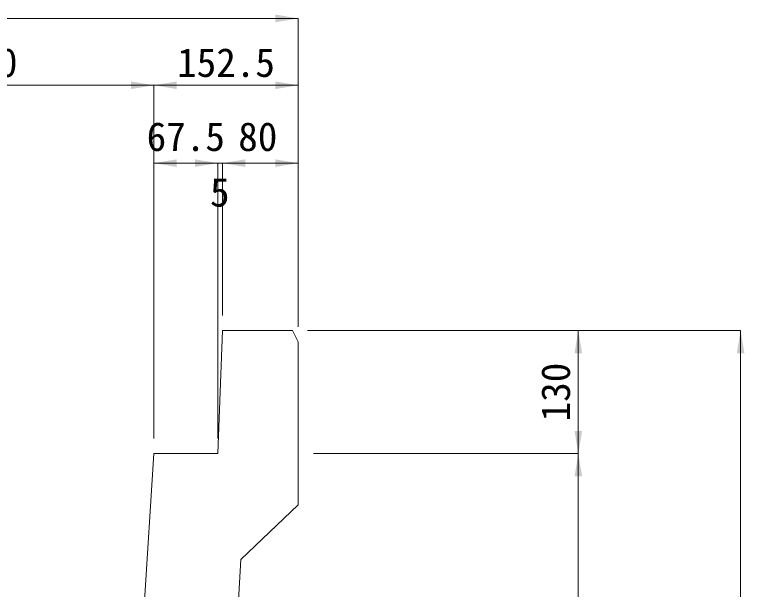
# Model space of a CAD drawing. Units: millimetres at full size; some dimension numbers follow another scale. Extents: x 47228 to 87734, y -20408 to -2620.
# Drawn here: x 73409 to 74180, y -15398 to -14791 of the extents above; entities that cross this region are included whole.
import ezdxf
from ezdxf.enums import TextEntityAlignment as Align

# ---------------------------------------------------------------- set-up
doc = ezdxf.new("R2010")
doc.units = ezdxf.units.MM
doc.header["$LTSCALE"] = 40
doc.layers.add('寸法線', color=7, linetype='Continuous', lineweight=9)
doc.layers.add('本体', color=2, linetype='Continuous', lineweight=13)
doc.styles.add('ＭＳ ゴシック', font='')
doc.styles.get('ＭＳ ゴシック').set_extended_font_data('MS Gothic')

# ---------------------------------------------------------------- blocks, each defined once
blk = doc.blocks.new('filled_arrow')
at = {"color": 0, "linetype": 'Continuous', "lineweight": -2}
blk.add_solid([(7.5, 1.25), (0, 0), (7.5, -1.25)], dxfattribs=at)

msp = doc.modelspace()

# ---------------------------------------------------------------- linework, layer by layer
at = {"layer": '寸法線'}
for p, q in [((73053.75, -14795.18), (73708.75, -14795.18)), ((73708.75, -15120.82), (73708.75, -14795.18)), ((73206.25, -14865.81), (73556.25, -14865.81)), ((73556.25, -15238.82), (73556.25, -14865.81)), ((73556.25, -14865.81), (73708.75, -14865.81)), ((73556.25, -15238.82), (73556.25, -14865.81)), ((73708.75, -15120.82), (73708.75, -14865.81)), ((73556.25, -14948.05), (73623.75, -14948.05)), ((73556.25, -15238.82), (73556.25, -14948.05)), ((73575.75, -14948.05), (73676.75, -14948.05)), ((73623.75, -15238.82), (73623.75, -14948.05)), ((73623.75, -15238.82), (73623.75, -14948.05)), ((73628.75, -15108.82), (73628.75, -14948.05)), ((73628.75, -14948.05), (73708.75, -14948.05)), ((73628.75, -15108.82), (73628.75, -14948.05)), ((73708.75, -15120.82), (73708.75, -14948.05)), ((73718.75, -15124.82), (74004.67, -15124.82)), ((73718.75, -15124.82), (74176.1, -15124.82)), ((74004.67, -15254.82), (74004.67, -15124.82)), ((74176.1, -15754.82), (74176.1, -15124.82)), ((73724.75, -15254.82), (74004.67, -15254.82)), ((73724.75, -15254.82), (74004.67, -15254.82)), ((74004.67, -15654.82), (74004.67, -15254.82))]:
    msp.add_line(p, q, dxfattribs=at)
at = {"layer": '本体'}
for p, q in [((73628.75, -15124.82), (73623.75, -15254.82)), ((73628.75, -15124.82), (73702.75, -15124.82)), ((73708.75, -15136.82), (73702.75, -15124.82)), ((73708.75, -15136.82), (73708.75, -15308.82)), ((73556.25, -15254.82), (73534.18, -15607.94)), ((73556.25, -15254.82), (73623.75, -15254.82)), ((73708.75, -15308.82), (73648.25, -15366.82)), ((73648.25, -15366.82), (73628.11, -15707.96))]:
    msp.add_line(p, q, dxfattribs=at)

# ---------------------------------------------------------------- block references
at = {"layer": '寸法線', "xscale": 3.2, "yscale": 3.2}
for p, rotation in [((73708.75, -14795.18), 180), ((73556.25, -14865.81), 180), ((73708.75, -14865.81), 180), ((73623.75, -14948.05), 180), ((73623.75, -14948.05), 180), ((73708.75, -14948.05), 180), ((74004.67, -15124.82), 270), ((74176.1, -15124.82), 270), ((74004.67, -15254.82), 90), ((74004.67, -15254.82), 270)]:
    msp.add_blockref('filled_arrow', p, dxfattribs=dict(at, rotation=rotation))
for p in [(73556.25, -14865.81), (73556.25, -14948.05), (73628.75, -14948.05), (73628.75, -14948.05)]:
    msp.add_blockref('filled_arrow', p, dxfattribs=at)

# ---------------------------------------------------------------- texts
at = {"layer": '寸法線', "style": 'ＭＳ ゴシック'}
for s, p in [('350', (73381.25, -14841.81)), ('152.5', (73632.5, -14841.81)), ('67.5', (73590, -14920.05)), ('80', (73666.08, -14920.05)), ('5', (73625.91, -14978.78))]:
    msp.add_text(s, height=30.38, dxfattribs=at).set_placement(p, align=Align.MIDDLE_CENTER)
msp.add_text('130', height=30.38, rotation=90, dxfattribs=at).set_placement((73980.67, -15189.82), align=Align.MIDDLE_CENTER)

doc.saveas('drawing.dxf')
